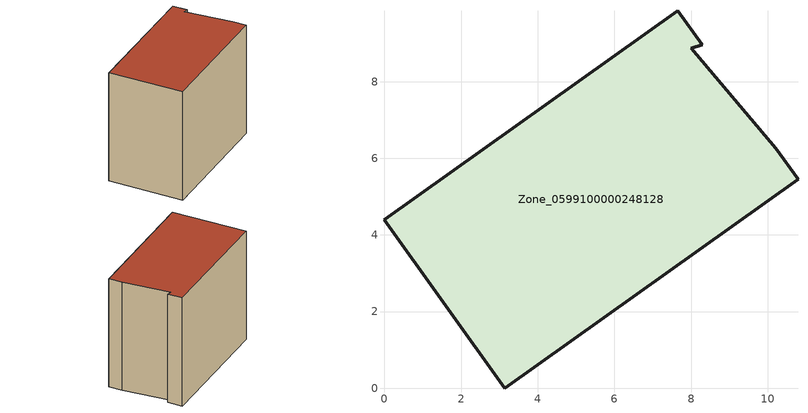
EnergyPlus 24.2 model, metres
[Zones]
Zone_0599100000248128
 floor ground (C_G): 8.29,8.96 8.01,8.87 10.21,6.26 10.79,5.46 3.14,0 0,4.4 7.65,9.85 z0
 wall outside (C_F): 10.79,5.46 10.21,6.26 8.01,8.87 8.29,8.96 7.65,9.85 0,4.4 3.14,0 10.79,5.46 z0:8.32
 roof outside (C_R): 8.01,8.87 8.29,8.96 7.65,9.85 0,4.4 3.14,0 10.79,5.46 10.21,6.26 z8.32
[BUILDING]
Pand.0599100000248128: North Axis=0; Terrain=City; Loads Convergence Tolerance Value=0.04; Temperature Convergence Tolerance Value=0.4; Solar Distribution=FullExterior; Maximum Number of Warmup Days=25; Minimum Number of Warmup Days=1
[Site:Location]
Rotterdam.The.Hague.AP_ZH_NLD Design_Conditions: Latitude=51.96; Longitude=4.45; Time Zone=1; Elevation=-4.5
[SITE:GROUNDTEMPERATURE:BUILDINGSURFACE]
18, 18, 18, 18, 18, 18, 18, 18, 18, 18, 18, 18
[MATERIAL] Thermal Absorptance=0.9; Solar Absorptance=0.7; Visible Absorptance=0.7
Name | Roughness | Thickness | Conductivity | Density | Specific Heat
G.TI.1975-1991 | MediumSmooth | 0.15 | 0.288461 | 540 | 1210
F.TI.1975-1991 | Rough | 0.3 | 0.230769 | 1920 | 840
R.TI.1975-1991 | MediumRough | 0.2 | 0.153846 | 1500 | 1000
[CONSTRUCTION]
C_G: G.TI.1975-1991
C_F: F.TI.1975-1991
C_R: R.TI.1975-1991
[ZONE]
Zone_0599100000248128: Type=1; Multiplier=1; Ceiling Height=Autocalculate; Volume=Autocalculate; Floor Area=autocalculate; Part of Total Floor Area=Yes
[ZONEINFILTRATION:DESIGNFLOWRATE]
Infil_Zone_0599100000248128: Zone or ZoneList or Space or SpaceList=Zone_0599100000248128; Schedule=AlwaysOn; Design Flow Rate Calculation Method=Flow/Area; Flow Rate per Floor Area=0.003; Constant Term Coefficient=1; Temperature Term Coefficient=0; Velocity Term Coefficient=0; Velocity Squared Term Coefficient=0
[HVACTEMPLATE:ZONE:IDEALLOADSAIRSYSTEM]
Zone_0599100000248128: Maximum Heating Supply Air Temperature=50; Minimum Cooling Supply Air Temperature=13; Maximum Heating Supply Air Humidity Ratio=0.0156; Minimum Cooling Supply Air Humidity Ratio=0.0077; Heating Limit=NoLimit; Cooling Limit=NoLimit; Dehumidification Control Type=ConstantSensibleHeatRatio; Cooling Sensible Heat Ratio=0.7; Dehumidification Setpoint=60; Humidification Control Type=None; Humidification Setpoint=30; Outdoor Air Method=None; Outdoor Air Flow Rate per Person=0.00944; Outdoor Air Flow Rate per Zone Floor Area=0; Outdoor Air Flow Rate per Zone=0; Demand Controlled Ventilation Type=None; Outdoor Air Economizer Type=NoEconomizer; Heat Recovery Type=None; Sensible Heat Recovery Effectiveness=0.7; Latent Heat Recovery Effectiveness=0.65
[ZONECONTROL:THERMOSTAT]
ThermostatControl_Zone_0599100000248128: Zone or ZoneList=Zone_0599100000248128; Control Type Schedule=DualSetpointControlType; Control 1=Thermostat_Zone_0599100000248128; Temperature Difference Between Cutout And Setpoint=0
[THERMOSTATSETPOINT:DUALSETPOINT]
Thermostat_Zone_0599100000248128: Heating Setpoint Temperature Schedule=HeatingSetpoint_Zone_0599100000248128; Cooling Setpoint Temperature Schedule=CoolingSetpoint_Zone_0599100000248128
[SCHEDULE:COMPACT]
HeatingSetpoint_Zone_0599100000248128: Through: 12/31, For: AllDays, Until: 24:00, 21
CoolingSetpoint_Zone_0599100000248128: Through: 12/31, For: AllDays, Until: 24:00, 24
DualSetpointControlType: Through: 12/31, For: AllDays, Until: 24:00, 4
AlwaysOn: Through: 12/31, For: AllDays, Until: 24:00, 1
